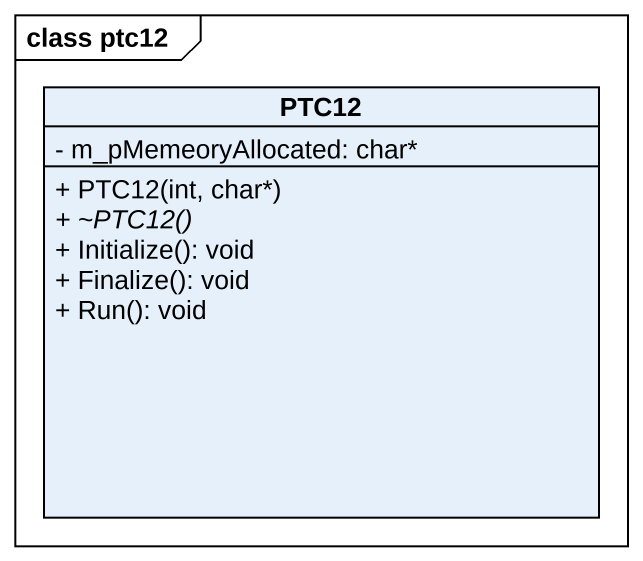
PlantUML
@startuml
mainframe class ptc12
hide circle
hide empty members
skinparam classAttributeIconSize 0
class PTC12 {
  - m_pMemeoryAllocated: char*
  + PTC12(int, char*)
  {abstract} + ~PTC12()
  + Initialize(): void
  + Finalize(): void
  + Run(): void
}
@enduml
